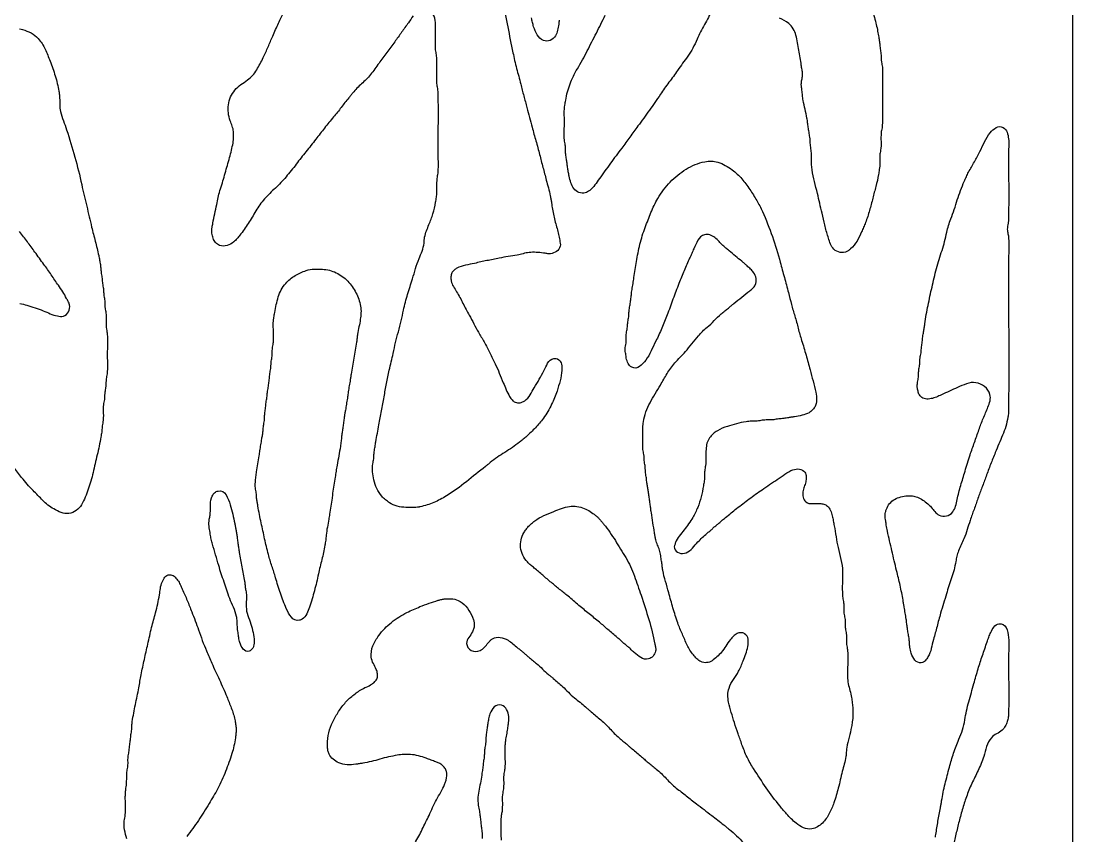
# Model space of a CAD drawing. Extents: x 0 to 950, y 0 to 950.
# Drawn here: x 541.5 to 950, y 260.9 to 577.4 of the extents above; entities that cross this region are included whole.
import ezdxf

# ---------------------------------------------------------------- set-up
doc = ezdxf.new("R2010")
doc.units = 0
doc.layers.add('OBRYS', color=7, linetype='CONTINUOUS')
doc.layers.add('VYREZY', color=1, linetype='CONTINUOUS')

msp = doc.modelspace()

# ---------------------------------------------------------------- linework, layer by layer
at = {"layer": 'OBRYS'}
msp.add_lwpolyline([(0, 0), (950, 0), (950, 950), (0, 950)], close=True, dxfattribs=at)
at = {"layer": 'VYREZY'}
for points in [[(728.5143, 585.1152, -0.00002351), (730.5011, 575.0995, 0.00151199), (732.5177, 565.0899, 0.01434092), (733.9549, 558.9662, -0.00322893), (735.5283, 552.8735, 0.00532312), (736.728, 548.3073, -0.00276855), (737.951, 543.7471, 0.00133656), (738.9594, 539.9437, -0.00119177), (739.9689, 536.1406, 0.00676253), (741.442, 530.8302, -0.00965935), (742.8841, 525.5118, 0.00380914), (744.1649, 520.5602, -0.00094214), (745.474, 515.6158, 0.00411028), (746.299, 512.5781, -0.01978336), (747.0278, 509.5183, -0.00322086), (747.2844, 508.168, -0.01250754), (747.4984, 506.8107, 0.02101149), (748.3796, 501.7792, 0.01638742), (749.6347, 496.8259, -0.01273832), (750.2308, 494.5434, -0.01849871), (750.6831, 492.2289, 0.0090284), (750.8871, 491.0686, -0.1114249), (750.8529, 489.9197, -0.17831215), (749.4557, 487.8978, -0.12871771), (747.0819, 487.0119, -0.07162831), (745.7098, 487.0694, 0.01120682), (744.341, 487.2937, 0.02303723), (741.5656, 487.5553, 0.03714373), (738.7836, 487.482, 0.04512409), (736.4732, 487.0358, -0.02835169), (734.1733, 486.5112, -0.00208084), (730.6841, 485.9358, 0.00950391), (727.2045, 485.3088, 0.00252816), (722.3956, 484.3223, 0.00366931), (717.5993, 483.2762, -0.01085981), (714.1044, 482.5665, 0.08110118), (710.786, 481.3909, 0.04319269), (709.6496, 480.6322, 0.1150148), (708.8236, 479.5826, 0.09823221), (708.4462, 478.0534, 0.0540487), (708.545, 476.4602, 0.10236939), (709.3993, 474.283, -0.00989688), (710.664, 472.2575, -0.02100998), (713.1237, 467.7157, 0.0184365), (715.5606, 463.1605, -0.0159497), (717.3574, 459.8415, 0.01607785), (719.155, 456.5229, -0.00194872), (720.2479, 454.6347, 0.00049687), (721.3353, 452.7434, -0.01788214), (723.5715, 448.5207, -0.00161018), (725.6428, 444.2114, -0.0148886), (727.2403, 440.5861, 0.00696369), (728.7806, 436.9346, -0.00961766), (729.9254, 434.1804, 0.042851), (731.2457, 431.5174, 0.03795681), (732.1665, 430.2326, 0.1218812), (733.4095, 429.3254, 0.14852601), (735.3019, 429.1488, 0.10284942), (737.0879, 429.9183, 0.10977516), (739.2011, 432.2311, -0.00508668), (740.8285, 434.997, 0.00457721), (742.7444, 438.2457, 0.01458931), (744.5337, 441.5642, 0.00250681), (746.0034, 444.5282, -0.23461829), (748.3541, 446.3323, -0.2205496), (750.2886, 445.8579, -0.15778679), (751.439, 444.1143, -0.08526178), (751.5577, 442.9317, 0.01084867), (751.4995, 441.7275, -0.06308933), (750.8734, 437.6577, -0.01123609), (749.6426, 433.6948, -0.01591398), (748.6778, 431.0954, -0.01859225), (747.5362, 428.5692, -0.01223329), (746.0525, 425.761, -0.03152336), (744.3319, 423.0976, -0.03092051), (741.2589, 419.4374, -0.01814655), (737.8378, 416.0916, -0.0184488), (736.4756, 414.9417, 0.00193224), (735.0752, 413.8366, -0.03185517), (729.3919, 409.8794, 0.03212445), (723.711, 405.9192, 0.00684726), (722.7914, 405.1653, -0.00761149), (721.8707, 404.4128, 0.00241819), (714.4422, 398.4696, -0.03087512), (706.7025, 392.9687, -0.03743804), (701.7836, 390.3996, -0.05206001), (696.4999, 388.751, 0.04052491), (696.3112, 388.6969, -0.04718344), (696.1219, 388.6453, -0.04646442), (693.5448, 388.4413, -0.00439027), (690.9493, 388.5001, -0.05383584), (687.6274, 388.9649, -0.08245255), (684.5766, 390.295, -0.02430096), (683.7735, 390.8734, -0.00446449), (683.0041, 391.4978, -0.01658838), (682.2708, 392.146, -0.02752642), (681.5982, 392.8555, -0.06300167), (679.6654, 395.8195, -0.05961378), (678.508, 399.1664, -0.03213026), (678.0363, 402.2963, -0.05418778), (678.1085, 405.4487, -0.0354775), (678.3054, 406.4098, 0.04376957), (678.4862, 407.3726, 0.02512186), (678.5526, 408.7598, -0.03635377), (678.65, 410.1432, -0.01864867), (678.8258, 411.1083, 0.02190122), (678.9954, 412.0743, 0.00449849), (679.1141, 413.051, -0.01648878), (679.2561, 414.024, -0.0071015), (679.8935, 417.3011, 0.0109556), (680.5055, 420.5825, -0.00969529), (681.0027, 423.286, 0.00980932), (681.4993, 425.9896, -0.00977564), (681.9957, 428.6932, 0.00956559), (682.4932, 431.3967, -0.0090412), (683.4473, 436.6119, -0.00094281), (684.5055, 441.8078, -0.01133988), (685.2523, 445.0632, 0.01020621), (686.0064, 448.3171, -0.01399047), (688.0228, 456.7272, 0.01333898), (690.0502, 465.1349, -0.02201287), (691.6329, 471.2323, -0.00140625), (693.5011, 477.2547, 0.00664632), (694.6882, 481.2281, -0.03164125), (696.0696, 485.1298, 0.0105804), (697.25, 488.0649, 0.06102357), (697.9945, 491.1163, 0.01627612), (698.0949, 492.2962, -0.03670892), (698.2431, 493.4684, -0.03994656), (698.9477, 495.9285, -0.01140409), (699.9035, 498.3104, 0.02670638), (701.463, 502.5691, 0.03353389), (702.4986, 506.9808, 0.00159803), (702.8132, 508.9259, 0.03106893), (702.9998, 510.8836, 0.01266427), (703.0224, 513.8704, -0.03990026), (703.207, 516.8431, -0.01313245), (703.3714, 517.8126, 0.03318577), (703.4967, 518.786, 0.02289198), (703.5599, 522.7831, -0.00748836), (703.5, 526.7841, -0.00262999), (703.5579, 537.7824, 0.00789232), (703.5, 548.7796, 0.00678152), (703.4588, 549.9684, 0.02255473), (703.3481, 551.1516, 0.02647976), (703.1614, 552.1157, -0.04264039), (703.0062, 553.0831, -0.02730669), (702.9409, 556.4797, 0.00900993), (703, 559.881, 0.00239841), (702.9881, 562.0699, 0.03247227), (702.824, 564.248, 0.02067213), (702.6468, 565.2142, -0.0386412), (702.5047, 566.184, -0.02536373), (702.4415, 569.7809, 0.00845433), (702.5, 573.382, 0.00725636), (702.4481, 576.8019, 0.13297814), (701.491, 579.962, 0.18661355)], [(867.6196, 593.9761, 0.00004027), (869.8808, 588.2677, -0.02180017)], [(693.7398, 579.3869, -0.01718698), (691.9342, 576.7201, 0.00433615), (689.2851, 573.0162, -0.00802908), (686.609, 569.3324, 0.00232202), (683.5371, 565.2036, 0.00433108), (680.5205, 561.0344, -0.00276031), (678.9028, 558.7839, -0.01296886), (677.2158, 556.586, -0.04268502), (673.7585, 552.9914, 0.04030562), (670.2828, 549.4119, 0.01102113), (669.5469, 548.4794, -0.01557964), (668.8028, 547.5539, 0.01728268), (665.8374, 543.8399, -0.01718848), (662.8727, 540.1252, 0.01146886), (659.3647, 535.8316, 0.00118674), (655.9657, 531.4495, -0.00657292), (652.1518, 526.6404, 0.01002281), (648.3717, 521.8057, -0.01111051), (646.4145, 519.3137, 0.00099939), (644.4068, 516.8612, -0.03827781), (640.2817, 512.5255, 0.0257555), (636.0426, 508.2875, 0.05378888), (632.6851, 503.6492, -0.01709431), (629.6606, 498.752, -0.00150066), (628.1165, 496.4481, -0.02120207), (626.4709, 494.2186, 0.00306715), (625.3652, 492.8291, -0.05990851), (624.1182, 491.5827, -0.08862131), (621.4866, 490.1834, -0.16800707), (618.6257, 490.2435, -0.13393995), (617.07, 491.3546, -0.08376903), (616.104, 493.0531, -0.02730132), (615.8176, 493.9941, -0.02408724), (615.6292, 494.9598, -0.05118396), (615.5798, 496.1295, -0.0181786), (615.693, 497.3001, -0.02498373), (615.8355, 498.0714, 0.01746839), (615.9897, 498.841, -0.01562781), (616.7091, 502.5014, 0.00719963), (617.4904, 506.1506, -0.00382211), (618.0485, 508.8457, -0.02332596), (618.7512, 511.5038, 0.00722892), (620.5576, 517.5433, 0.0002193), (622.2741, 523.6096, 0.00632472), (623.0401, 526.4588, 0.01194113), (623.7015, 529.3335, 0.03634739), (624.035, 531.8929, 0.03672985), (623.9924, 534.4736, 0.07019545), (623.5015, 536.5694, -0.00562073), (622.7377, 538.6046, -0.05811811), (622.0107, 541.6864, -0.06006354), (622.0247, 544.8514, -0.07810116), (622.8972, 547.8824, -0.05779069), (624.5593, 550.5834, -0.0838257), (626.8789, 552.6864, 0.01841933), (629.487, 554.4939, 0.09893771), (633.0171, 558.433, 0.01838854), (635.5857, 563.172, 0.01912896), (637.4513, 567.3309, -0.01193475), (639.2576, 571.518, 0.00713016), (640.3823, 574.0576, -0.01411077), (641.5419, 576.5805, 0.01548359), (643.5222, 580.92, -0.03097705)], [(809.8057, 581.6166, -0.02455803), (806.8611, 575.9782, 0.03294907), (804.0142, 570.2968, -0.02112615), (802.406, 566.8887, -0.03730258), (800.4154, 563.6972, 0.0004543), (798.4283, 560.9798, 0.00775983), (796.4865, 558.2304, -0.01404549), (793.115, 553.5821, 0.01694142), (789.7711, 548.9151, -0.00703105), (785.5103, 542.7124, -0.00635975), (781.0847, 536.6258, 0.00432061), (777.9238, 532.3155, -0.00494063), (774.7575, 528.0092, 0.00284584), (770.3935, 522.1256, 0.0042996), (766.114, 516.1804, -0.00060303), (764.382, 513.7362, -0.07613816), (762.3213, 511.6098, -0.02194788), (761.5092, 511.048, -0.0736512), (760.6141, 510.6543, -0.16200862), (758.1315, 510.7884, -0.14062943), (756.1335, 512.3219, -0.09018188), (755.0088, 514.6099, -0.01212672), (754.3609, 517.1181, -0.01559906), (754.0146, 518.8506, -0.00117263), (753.7264, 520.5946, -0.01651645), (753.5247, 522.1568, 0.01357835), (753.3322, 523.7205, 0.01843547), (753.15, 524.6857, -0.03747652), (753.005, 525.6551, -0.02074974), (752.9477, 527.4426, 0.037319), (752.8314, 529.2239, 0.02241425), (752.6511, 530.1894, -0.03990796), (752.505, 531.1586, -0.02585794), (752.4396, 534.7559, 0.00838191), (752.5, 538.3577, 0.00524304), (752.4665, 541.5511, -0.04238712), (752.6693, 544.7269, -0.01077264), (752.8353, 545.694, 0.00611971), (753.0103, 546.6597, -0.0488992), (754.7145, 552.9441, -0.04332359), (757.5445, 558.8158, 0.00641142), (759.5282, 562.2573, 0.01164706), (761.386, 565.7675, -0.00353655), (764.9093, 572.694, 0.01064363), (768.333, 579.6684, 0.01034831)], [(871.8823, 582.4929, -0.01290988), (873.4795, 576.5896, -0.00948033), (874.0355, 574.0968, -0.00992153), (874.4944, 571.5844, -0.00149992), (874.7726, 569.836, -0.01322602), (874.9991, 568.0807, -0.00067147), (875.0981, 567.1001, 0.01155393), (875.2183, 566.1223, 0.0078492), (875.3761, 565.1512, -0.02668293), (875.4972, 564.1761, -0.01768853), (875.5455, 562.7862, 0.03460433), (875.6406, 561.4012, 0.0289322), (875.8315, 560.4377, -0.0442221), (875.9925, 559.4709, -0.02816265), (876.0576, 556.2732, 0.00899016), (876, 553.0707, 0.00247587), (876.0367, 545.6691, -0.00742991), (876, 538.2682, -0.00529067), (875.9638, 537.0781, -0.02409004), (875.8579, 535.8935, -0.02881979), (875.6676, 534.9298, 0.04411346), (875.5072, 533.963, 0.03138636), (875.4616, 530.5749, -0.04760063), (875.3066, 527.1987, -0.01643268), (875.1366, 526.2304, 0.03555677), (875.0039, 525.2581, 0.02523354), (874.9646, 522.4696, -0.04692561), (874.8051, 519.6941, -0.00417994), (874.6491, 518.7242, -0.00015853), (874.4846, 517.7558, -0.02415215), (873.4698, 513.1494, 0.00423642), (872.271, 508.5818, -0.00591081), (871.0027, 503.8142, -0.02305273), (869.462, 499.1326, -0.01513318), (868.701, 497.3036, 0.00614144), (867.9069, 495.488, -0.02960361), (866.1364, 491.907, -0.0880399), (863.6162, 488.8781, -0.02414331), (862.6735, 488.1572, -0.08088396), (861.614, 487.6543, -0.14818517), (858.9011, 487.688, -0.15344249), (856.6861, 489.24, -0.08736839), (855.5944, 491.333, -0.00203513), (854.8804, 493.6211, -0.0158185), (853.6365, 498.1734, -0.00106763), (852.5464, 502.7675, -0.00323107), (851.6716, 506.6006, 0.00690775), (850.7688, 510.427, -0.0014836), (849.6352, 515.0081, -0.02159672), (848.715, 519.6324, -0.04832486), (848.4793, 523.7883, 0.04594909), (848.2632, 527.9471, 0.00262107), (848.1171, 528.9203, -0.01844083), (848.0019, 529.897, -0.00975804), (847.9296, 531.0826, 0.02601119), (847.8188, 532.2639, 0.01054553), (847.6561, 533.2322, -0.01465664), (847.5013, 534.2015, 0.00649591), (847.3622, 535.1744, -0.00015605), (847.2107, 536.1455, -0.0094328), (846.9716, 537.8995, 0.01607376), (846.7092, 539.6495, 0.01586193), (845.9627, 543.1067, -0.01833847), (845.2334, 546.5669, -0.02132791), (844.9814, 548.5192, 0.0144614), (844.756, 550.4757, -0.00176681), (844.5627, 551.8474, -0.0522522), (844.5184, 553.2244, -0.04356749), (844.8001, 554.9766, 0.06774321), (844.9959, 556.7309, 0.04494251), (844.795, 558.4869, -0.0184219), (844.5004, 560.2356, 0.01670327), (844.0208, 563.1429, -0.00909247), (843.4969, 566.0437, -0.00375316), (843.0471, 568.9607, 0.0326633), (842.4308, 571.8408, 0.06105748), (841.3672, 574.3701, 0.09494679), (839.5988, 576.4302, 0.0709319), (836.0112, 578.5345, -0.04564049)], [(750.4338, 577.7352, -0.03833797), (750.2938, 576.1593, -0.00589058), (749.8741, 573.8139, -0.0881448), (749.0373, 571.6221, -0.1596018), (747.0014, 569.8589, -0.19749095), (744.3802, 569.8399, -0.17227463), (741.9362, 572.0004, -0.04921811), (740.5715, 575.1635, -0.01910957), (740.098, 576.8695, -0.01034749), (739.7255, 578.6013, -0.03697493)], [(540.9154, 574.32, -0.02946988), (542.0639, 574.0591, -0.04885986), (545.3798, 572.735, -0.09179445), (548.1653, 570.5704, -0.07476196), (550.8591, 566.4394, -0.01593184), (552.7852, 561.8418, -0.01633039), (554.7809, 556.0572, -0.03097105), (556.2194, 550.1182, -0.01805865), (556.4117, 548.7501, -0.01978549), (556.4999, 547.3716, -0.00711122), (556.5261, 544.7844, 0.06475583), (556.8467, 542.2385, 0.02476481), (557.9712, 538.6551, -0.00795982), (559.2169, 535.1076, -0.01302338), (562.4319, 524.5551, -0.01486494), (565.0533, 513.8408, 0.01115147), (566.0501, 509.6319, -0.01166944), (567.0424, 505.4221, 0.00622923), (567.9455, 501.3951, 0.00256051), (568.9193, 497.3844, 0.00262246), (570.3231, 491.8536, -0.00888274), (571.6573, 486.3064, -0.01025746), (572.0045, 484.5738, -0.00549529), (572.297, 482.8309, -0.02462723), (572.4849, 481.065, 0.02199885), (572.6636, 479.2978, 0.01737771), (572.8389, 478.3318, -0.02727146), (572.9949, 477.3634, -0.01988476), (573.0597, 476.3752, 0.02931608), (573.1429, 475.3893, 0.02461654), (573.3305, 474.4253, -0.03745048), (573.493, 473.4584, -0.01572858), (573.5763, 472.0745, 0.02842937), (573.6946, 470.6948, 0.01437878), (573.8621, 469.7261, -0.03145716), (573.9961, 468.7537, -0.02140281), (574.0397, 467.3626, 0.03675843), (574.1258, 465.976, 0.03237616), (574.3212, 465.0134, -0.04605999), (574.4898, 464.048, -0.03161403), (574.546, 460.8609, 0.04673231), (574.698, 457.6845, 0.01531073), (574.8661, 456.7156, -0.03475261), (574.9963, 455.7427, -0.02356984), (575.0585, 451.9438, 0.00768992), (575, 448.1411, 0.00706969), (575.0481, 444.7388, -0.02160582), (574.9974, 441.3395, -0.03346686), (574.7519, 439.3868, 0.03206619), (574.501, 437.4344, 0.00499169), (574.4265, 436.0503, -0.02464666), (574.2979, 434.6718, -0.01133706), (574.1364, 433.7021, 0.02597477), (574.0035, 432.7291, 0.01659096), (573.9433, 431.5406, -0.03065307), (573.8498, 430.3559, -0.02619013), (573.662, 429.3916, 0.04266657), (573.5063, 428.4238, 0.03006943), (573.4587, 425.0363, -0.04736165), (573.2945, 421.6616, -0.00799777), (573.1386, 420.6911, 0.01827776), (573.0028, 419.7181, 0.0119777), (572.9256, 418.7325, -0.0247267), (572.8234, 417.7501, -0.00801032), (572.6581, 416.7823, 0.0055755), (572.4881, 415.8152, -0.01893942), (571.078, 408.8846, 0.00456391), (569.4681, 401.9927, -0.01832085), (568.6167, 398.7532, -0.00689412), (567.6026, 395.5589, -0.04655975), (564.9655, 389.5615, -0.22863136), (560.1215, 386.1473, -0.14150878), (557.0588, 386.5064, -0.0297203), (554.184, 387.9211, -0.07226914), (549.9614, 391.2051, 0.00449721), (546.1813, 395.0687, -0.01850933), (543.8882, 397.5477, -0.00951948), (541.7364, 400.1527, -0.01082605), (538.6222, 404.2515, 0.00329774)], [(541.0689, 467.6848, -0.01735065), (543.7349, 467.0042, -0.00714596), (546.94, 466.0165, -0.01637382), (550.0937, 464.8797, -0.00871946), (552.8335, 463.7337, 0.05541804), (555.6512, 462.8532, 0.01285452), (556.7993, 462.6604, 0.11682553), (557.9278, 462.7643, 0.1922893), (559.9584, 464.49, 0.17539394), (560.3328, 467.1622, 0.08097265), (559.8332, 468.4517, -0.01478628), (559.1596, 469.6797, 0.0213808), (557.6963, 472.2662, 0.01490717), (556.0485, 474.7409, -0.00678598), (553.237, 478.8185, 0.01356097), (550.3712, 482.8564, -0.00600187), (548.6155, 485.2526, 0.00036119), (546.8869, 487.6686, 0.00664762), (543.9497, 491.6544, 0.00236451), (540.941, 495.5869, 0.00548761)], [(582.5431, 259.7887, -0.0149423), (581.7197, 263.2577, -0.08094043), (581.5731, 266.7751, -0.03575879), (581.7972, 267.9317, 0.04739884), (581.9939, 269.0909, 0.02839076), (582.0538, 272.6874, -0.01260435), (582, 276.2887, -0.01556318), (582.0655, 277.8697, -0.01763458), (582.2357, 279.4427, 0.00230498), (582.399, 280.6142, 0.02427237), (582.4996, 281.7913, 0.01339734), (582.5215, 283.9818, -0.03886802), (582.6544, 286.1625, -0.02574178), (582.8399, 287.1268, 0.04183178), (582.994, 288.0944, 0.02731173), (583.0332, 290.0848, -0.04303351), (583.1346, 292.0687, -0.0266352), (583.3202, 293.032, 0.03401066), (583.4915, 293.9972, 0.01229163), (583.5898, 295.1779, -0.02207992), (583.7111, 296.3556, -0.00538129), (583.8652, 297.3261, 0.01663131), (583.9974, 298.2994, 0.00950178), (584.0791, 299.2836, -0.02013678), (584.1816, 300.2653, -0.01667996), (584.3552, 301.2321, 0.03368661), (584.4956, 302.2025, 0.01344593), (584.5739, 303.7851, -0.03270043), (584.7128, 305.3608, -0.01466352), (585.925, 311.9247, 0.00665697), (587.2426, 318.4706, 0.007904), (587.6734, 320.9879, -0.01102067), (588.1199, 323.5022, -0.00577964), (589.3851, 329.4571, -0.0003063), (590.7227, 335.3965, 0.00047236), (591.4555, 338.6554, -0.00622835), (592.2257, 341.9055, -0.0063499), (592.9784, 344.7597, -0.00082123), (593.7721, 347.6031, 0.01921587), (594.5966, 351.0404, 0.0050321), (595.2539, 354.5161, 0.0158007), (595.6254, 357.0559, -0.07397155), (596.2817, 359.5099, -0.05873197), (597.3917, 361.4204, -0.22517382), (599.1708, 362.356, -0.18967241), (600.9525, 361.7384, -0.05872678), (602.3169, 360.2589, -0.05332473), (603.3053, 358.5367, 0.00767963), (604.1374, 356.7216, -0.01691701), (606.037, 352.3676, 0.00078206), (607.7961, 347.952, -0.00321315), (609.1695, 344.4553, -0.01064541), (610.4452, 340.9225, 0.00855542), (611.9053, 336.8255, 0.00699873), (613.4922, 332.7757, 0.01173489), (614.5215, 330.4136, -0.00854792), (615.5659, 328.0578, 0.0161762), (617.0638, 324.8135, -0.01622087), (618.5615, 321.5691, 0.00731293), (619.9986, 318.3043, -0.01240996), (621.402, 315.0257, -0.00006533), (623.1598, 310.6186, -0.04403051), (624.5175, 306.0915, -0.01126204), (624.8364, 304.3476, -0.03292012), (624.9998, 302.5858, -0.0244386), (624.9603, 300.8042, -0.0212849), (624.7582, 299.0331, -0.01288336), (624.1891, 295.9393, -0.02542744), (623.3855, 292.9009, -0.01438342), (620.9529, 285.9833, -0.03076375), (617.911, 279.3229, -0.01230116), (616.2521, 276.3885, -0.00018674), (614.5199, 273.4956, -0.01293673), (610.378, 266.9729, -0.01956936), (605.8231, 260.7357, -0.01574201)], [(694.4971, 258.2457, 0.0205315), (697.3256, 263.5026, 0.00014199), (699.9366, 268.8764, 0.01471718), (701.32, 271.9531, -0.03301783), (702.8124, 274.9718, 0.0034813), (704.4883, 277.9113, 0.02901614), (705.9674, 280.9483, 0.02099666), (706.4441, 282.2412, 0.03659795), (706.7685, 283.5779, 0.02993207), (706.8908, 284.738, 0.08167318), (706.7553, 285.8831, 0.07761841), (706.0957, 287.2999, 0.07922145), (705.0325, 288.4442, 0.06450487), (703.8391, 289.1516, 0.00127665), (702.5527, 289.7012, 0.0189955), (700.7053, 290.4033, -0.00975795), (698.8443, 291.0715, 0.02668666), (695.8401, 292.0368, 0.05487193), (692.7335, 292.4996, 0.01569104), (690.1475, 292.5173, 0.03584416), (687.5787, 292.2695, 0.02879583), (680.8773, 290.7329, -0.02603868), (674.1824, 289.159, -0.01020966), (672.8233, 288.9418, 0.00441126), (671.4615, 288.7404, -0.05194364), (668.1093, 288.5664, -0.09020031), (664.8777, 289.3294, -0.07418521), (662.7068, 290.6901, -0.10248462), (661.1544, 292.6962, -0.05922102), (660.7031, 293.9883, -0.03567052), (660.5025, 295.3484, -0.064824), (660.7492, 299.8798, -0.06004035), (662.1083, 304.2152, -0.02891802), (664.2221, 308.2604, -0.03637348), (666.842, 311.9924, -0.0485992), (669.9168, 315.0887, -0.03356133), (673.465, 317.6469, -0.03991695), (675.585, 318.7446, 0.04366727), (677.6953, 319.8574, 0.04959944), (678.9266, 320.8363, 0.11497482), (679.7587, 322.1314, 0.12478103), (679.9205, 323.8508, 0.05362473), (679.4624, 325.5619, 0.0412703), (678.334, 327.8907, -0.10369334), (677.5175, 330.2973, -0.13230028), (678.1524, 334.7177, -0.05606316), (680.427, 338.7112, -0.06715879), (685.3462, 343.847, -0.05271192), (691.3638, 347.6828, -0.01273384), (693.8801, 348.8573, -0.0016706), (696.43, 349.9592, -0.02120928), (699.9416, 351.2895, -0.00637135), (703.524, 352.4252, -0.01508937), (704.8538, 352.7847, -0.0398814), (706.2114, 352.9957, -0.04643144), (709.1983, 352.9409, -0.10969474), (711.9696, 351.9927, -0.09925521), (714.861, 349.3204, -0.05622134), (716.8248, 345.847, -0.03029593), (717.2858, 344.5506, -0.06336958), (717.4962, 343.1995, -0.06683453), (717.3317, 341.6455, -0.05946596), (716.7834, 340.179, -0.05395661), (715.3368, 337.992, 0.18348255), (714.5396, 335.6588, 0.28060862), (716.3202, 332.9458, 0.22014488), (719.7687, 332.9132, 0.11246061), (721.4835, 334.2112, -0.00560276), (722.9215, 335.8837, 0.0077386), (723.6889, 336.7841, -0.0983589), (724.5882, 337.5178, -0.16487578), (727.6209, 338.0117, -0.09443335), (730.6106, 336.9078, -0.04554339), (732.5238, 335.5041, 0.01194457), (734.3454, 333.9693, 0.00765915), (735.4398, 333.1183, -0.02124229), (736.5099, 332.2385, 0.0031801), (737.5504, 331.3181, 0.0089613), (738.6128, 330.4234, -0.00513352), (740.1382, 329.1585, 0.00454128), (741.6622, 327.8918, -0.02836204), (744.0103, 325.7431, 0.02844862), (746.3587, 323.5948, -0.0030618), (747.2758, 322.8376, -0.00285116), (748.1839, 322.0697, 0.00658668), (750.0145, 320.5449, -0.02369864), (751.79, 318.96, -0.00456501), (754.048, 316.7027, 0.02893109), (756.4093, 314.5615, 0.00316144), (758.5802, 312.8333, -0.01675009), (760.7022, 311.0476, 0.00522753), (761.5951, 310.2603, 0.00702465), (762.5071, 309.4952, -0.01032957), (764.3201, 307.9536, 0.01006528), (766.1322, 306.411, -0.03780358), (770.0335, 302.6981, 0.02732525), (773.8614, 298.8993, 0.01995927), (775.24, 297.7683, -0.02125611), (776.6155, 296.6338, 0.00012983), (777.5019, 295.8376, 0.01190003), (778.4069, 295.0632, -0.01074509), (780.2187, 293.52, 0.01119227), (782.0318, 291.9784, -0.00571859), (783.5558, 290.7112, 0.00611884), (785.0807, 289.4452, -0.00586152), (786.6062, 288.1802, 0.00506161), (788.1297, 286.9126, -0.03695161), (792.0376, 283.2154, 0.03840032), (795.9552, 279.5304, 0.00445079), (799.8372, 276.4602, 0.00289311), (803.764, 273.4474, -0.00470422), (806.7397, 271.1471, 0.00599013), (809.7212, 268.8545, -0.0044732), (812.0809, 267.0514, -0.0025967), (814.4149, 265.2151, -0.00620811), (815.49, 264.3382, 0.00457649), (816.5622, 263.4578, -0.02295522), (819.4014, 260.9463, -0.01747072), (822.0296, 258.2125, -0.02467929)], [(896.6043, 260.453, -0.01563563), (896.7323, 261.429, 0.00013001), (897.5848, 266.6646, -0.00753381), (898.5146, 271.8864, 0.00219414), (898.77, 273.2373, 0.004957), (899.0061, 274.5916, -0.02030951), (900.3549, 281.135, -0.00426211), (902.0248, 287.6093, -0.01528849), (903.67, 293.092, -0.02208719), (905.7189, 298.4338, 0.02768697), (907.0891, 302.1289, 0.03351863), (907.9972, 305.9609, -0.02594255), (909.5668, 313.0611, -0.00090645), (911.5177, 320.0763, -0.00471585), (912.3418, 322.9154, 0.00280625), (913.1767, 325.7515, -0.01352531), (914.8531, 331.0256, 0.00081281), (916.6636, 336.2573, -0.0038775), (917.3222, 338.1232, -0.02056601), (918.0705, 339.9532, -0.05017169), (919.2961, 342.047, -0.18759446), (921.2092, 343.2735, -0.34656611), (924.0341, 341.8456, -0.09495165), (924.9987, 338.0075, -0.02125868), (925.0591, 333.8094, 0.00703346), (925, 329.6078, 0.00250385), (925.0521, 319.2074, -0.00751299), (925, 308.8081, -0.02114864), (924.8892, 307.0331, -0.05480369), (924.5132, 305.3041, -0.04633628), (923.7202, 303.51, -0.08814836), (922.4935, 302.0075, -0.06379881), (920.3374, 300.5861, 0.09799412), (918.3053, 299.0387, 0.11843007), (916.4824, 295.6118, -0.0171331), (915.3517, 291.7858, -0.01300855), (914.3396, 288.993, -0.02159347), (913.1377, 286.2784, 0.00445323), (910.7136, 281.2745, 0.02815487), (908.6239, 276.1313, 0.00965216), (906.9984, 271.0622, 0.01192051), (905.5931, 265.9282, 0.00485162), (904.41, 260.9567, 0.0095609), (903.3708, 255.9538, 0.00088423)], [(728.0587, 259.2479, -0.00978178), (728, 262.2492, 0.01018696), (727.9388, 265.2507, -0.03382084), (728.0193, 268.2456, -0.03376445), (728.2729, 269.7975, 0.04302568), (728.4975, 271.3516, 0.02564192), (728.5174, 274.5423, -0.0461946), (728.6677, 277.7201, -0.0226794), (728.8483, 278.6855, 0.04006645), (728.9949, 279.6544, 0.02818832), (729.0333, 282.4436, -0.04559228), (729.1683, 285.2225, -0.02254703), (729.3486, 286.1879, 0.03998311), (729.495, 287.1569, 0.02650513), (729.556, 290.7538, -0.01024037), (729.5, 294.3552, -0.01084285), (729.5475, 296.1383, -0.02653958), (729.7277, 297.9107, -0.00762522), (730.1258, 300.2343, 0.01381856), (730.495, 302.5619, 0.00076942), (730.6207, 303.5376, -0.00417107), (730.753, 304.5123, 0.00307776), (730.9421, 305.8829, 0.06997794), (730.9301, 307.253, 0.07949759), (730.0724, 309.957, 0.20083368), (728.0602, 311.6817, 0.27795079), (725.2945, 311.034, 0.11705737), (723.5657, 308.3099, 0.04113784), (723.0797, 306.4084, -0.00213152), (722.7422, 304.4683, 0.01381921), (722.4798, 302.7187, -0.00695788), (722.2414, 300.9653, 0.01199461), (722.0938, 299.7915, 0.01092793), (722.0001, 298.6121, 0.00151017), (721.9356, 297.4262, -0.02236086), (721.8218, 296.2451, -0.01878411), (721.6476, 295.2785, 0.03477651), (721.5046, 294.3086, 0.01298554), (721.424, 292.7261, -0.02976389), (721.2906, 291.1494, -0.00683366), (721.1363, 290.1789, 0.01735519), (721.0026, 289.2059, 0.0103629), (720.9226, 288.2213, -0.02187523), (720.82, 287.2395, -0.00981022), (720.6563, 286.2718, 0.01427852), (720.5014, 285.3029, -0.0234972), (719.3838, 279.0552, 0.08652436), (719.0624, 272.804, 0.03034387), (719.2753, 271.6465, -0.02826607), (719.4931, 270.4897, -0.00446842), (719.6115, 269.5127, 0.0100064), (719.7407, 268.5372, -0.00374055), (719.8821, 267.5638, -0.00877315), (719.9991, 266.5873, -0.00108965), (720.0969, 265.6069, 0.01198497), (720.2161, 264.6291, 0.00981019), (720.3775, 263.6587, -0.03121132), (720.4971, 262.684, -0.01644652), (720.572, 259.8852, -0.00996258)]]:
    msp.add_lwpolyline(points, format="xyb", dxfattribs=at)
for points in [[(891.1166, 328.1798, -0.265748), (888.6001, 329.1737, -0.09234563), (887.1553, 331.8759, -0.0383784), (886.8869, 333.0217, 0.00395607), (886.6973, 334.1866, -0.03041516), (886.5053, 335.9512, 0.02490123), (886.3326, 337.7188, 0.01320715), (886.1631, 338.6852, -0.01775578), (886.0025, 339.6528, 0.00303154), (885.8702, 340.6269, 0.00342275), (885.7253, 341.5993, -0.00754386), (885.4788, 343.3514, 0.00982003), (885.2245, 345.1023, -0.00275998), (884.8526, 347.4307, 0.00212298), (884.4836, 349.7596, 0.00742037), (884.2428, 351.1126, -0.00762752), (884.0025, 352.4656, 0.01617528), (882.873, 358.2485, 0.00454014), (881.5044, 363.9825, -0.00523257), (879.6901, 371.6305, 0.00095964), (877.9411, 379.2942, -0.0081196), (877.6955, 380.4462, -0.01512113), (877.5037, 381.608, -0.01640741), (877.4245, 382.3936, 0.018585), (877.3419, 383.1787, 0.02017849), (877.1277, 384.3397, -0.07431896), (877.0409, 385.505, -0.04333595), (877.2294, 386.6686, -0.01988858), (877.564, 387.8024, -0.18529159), (880.726, 391.6088, -0.1194762), (885.6858, 392.9994, -0.03485395), (887.6609, 392.9319, -0.06946768), (889.5655, 392.4607, -0.04972006), (891.6722, 391.3623, -0.02945611), (893.5855, 389.941, -0.02636972), (894.3001, 389.2747, -0.01201338), (894.9622, 388.5547, -0.01172608), (896.3757, 386.8631, 0.10818387), (898.047, 385.5043, 0.17632498), (900.8847, 385.1678, 0.17146764), (903.2977, 386.7166, 0.10076389), (904.4243, 388.9923, 0.01094873), (905.0324, 391.5106, -0.01778085), (906.4476, 397.0396, -0.00247233), (908.0866, 402.5102, 0.00235575), (909.0497, 405.7223, -0.00884673), (910.0543, 408.9211, -0.00749799), (911.7534, 413.7708, 0.00671208), (913.4602, 418.6179, -0.02078841), (915.1619, 423.0486, 0.00879111), (916.9708, 427.4403, 0.02629482), (917.7839, 429.8896, 0.13994917), (917.7587, 432.3745, 0.15448815), (915.6951, 435.4249, 0.12864327), (912.2731, 436.9268, 0.13595016), (908.623, 436.5143, 0.00627357), (905.1057, 435.0465, 0.00764416), (902.0293, 433.661, -0.00137578), (898.9702, 432.2369, -0.01117712), (896.9705, 431.3663, -0.0451928), (894.8935, 430.7286, -0.08062557), (892.7288, 430.6274, -0.17356174), (890.8747, 431.5412, -0.10954342), (890.0584, 432.8697, -0.03375988), (889.6407, 434.4073, -0.06029756), (889.5346, 435.7767, -0.02110022), (889.6524, 437.1539, -0.02953228), (889.8345, 438.1186, 0.04119154), (889.9938, 439.0856, 0.01904795), (890.0618, 440.6714, -0.03407811), (890.1773, 442.252, -0.01764141), (890.3495, 443.2186, 0.03110885), (890.4954, 444.1883, 0.02102327), (890.5491, 445.3776, -0.03399778), (890.6336, 446.5634, -0.02611176), (890.8201, 447.5266, 0.03394978), (890.9913, 448.4918, 0.01262359), (891.0889, 449.6727, -0.02236839), (891.2094, 450.8506, -0.00578277), (891.3643, 451.821, 0.016965), (891.4974, 452.7941, 0.01109128), (891.5761, 453.7789, -0.02395255), (891.68, 454.7605, -0.007534), (891.8446, 455.7281, 0.00582521), (892.0125, 456.6952, -0.00178479), (892.2688, 458.2459, 0.00942141), (892.5013, 459.8, -0.01946211), (893.7203, 466.9615, -0.00333141), (895.2655, 474.0652, -0.00028721), (896.0859, 477.7096, -0.01555292), (897.0209, 481.3245, -0.00611651), (899.1508, 488.2977, 0.02536079), (901.0086, 495.3392, -0.01916741), (901.6781, 498.0107, -0.02045287), (902.557, 500.6206, 0.01528196), (905.094, 507.9049, -0.02757194), (907.8063, 515.1171, 0.0024242), (908.5938, 516.9288, -0.0262603), (909.4654, 518.6986, -0.00133865), (911.7069, 522.6793, 0.01281441), (913.8558, 526.709, 0.0085109), (915.6684, 530.4881, -0.06290699), (917.863, 534.0208, -0.08994599), (920.1575, 535.9925, -0.260411), (922.841, 536.0487, -0.19101246), (924.4253, 534.1859, -0.05563012), (924.9859, 531.6324, -0.03802248), (925.0612, 529.0373, 0.01175595), (925, 526.435, 0.00141493), (925.0351, 514.0368, -0.00424713), (925, 501.6391, -0.00546631), (924.9691, 500.2495, -0.02554451), (924.8522, 498.8662, -0.02544219), (924.6333, 497.7042, 0.06543488), (924.5086, 496.5368, 0.05394185), (924.7414, 494.7844, -0.0470289), (924.9986, 493.0329, -0.01937118), (925.0589, 488.4352, 0.00640531), (925, 483.8345, 0.00071714), (925.0407, 455.439, -0.00215145), (925, 427.0438, -0.01158432), (924.9485, 425.2617, -0.03036077), (924.7481, 423.4929, -0.05928465), (922.654, 416.5239, 0.00740326), (919.8308, 409.7622, 0.00006461), (917.994, 405.1715, 0.011313), (916.2626, 400.5414, -0.01183911), (914.6655, 396.284, 0.01443838), (913.0907, 392.019, -0.00784702), (911.5725, 387.7341, 0.00892781), (910.0636, 383.446, 0.00714871), (908.9334, 379.8711, -0.02789717), (907.6578, 376.3513, -0.00883133), (906.604, 373.9988, 0.01362965), (905.5731, 371.6368, 0.03915731), (904.9237, 369.581, 0.0145907), (904.4973, 367.4619, -0.04262981), (902.8624, 361.1793, 0.01524801), (900.8802, 354.976, -0.00845607), (899.7313, 351.2046, 0.0100181), (898.5942, 347.4298, 0.00452824), (897.2101, 342.2991, -0.00587352), (895.8123, 337.1724, 0.01940764), (894.9666, 333.7032, -0.08347311), (893.7026, 330.4137, -0.05374588), (892.6272, 328.9719, -0.17146229)], [(848.6217, 263.6473, -0.1503524), (845.388, 264.0833, -0.05812965), (842.4947, 265.8516, -0.03418077), (840.5667, 267.5877, -0.00518599), (838.7771, 269.4744, -0.0211162), (837.4909, 270.9817, 0.0110044), (836.2345, 272.5158, -0.03016602), (830.8597, 279.6171, -0.00271607), (825.9542, 287.0695, -0.03253809), (823.4302, 291.5644, -0.02892775), (821.4753, 296.3368, 0.00749695), (819.9348, 300.6113, -0.02172325), (818.5176, 304.9242, 0.009168), (817.3249, 308.8866, -0.02767589), (816.2811, 312.8849, -0.04513879), (815.9774, 315.6397, -0.09321641), (816.4301, 318.3368, -0.06787127), (818.1905, 321.6553, 0.0346584), (820.1802, 324.8719, 0.02606161), (821.0935, 326.8498, -0.00610048), (821.9282, 328.8652, 0.01962847), (822.9872, 331.6314, 0.03338168), (823.7464, 334.4899, 0.07531715), (823.8658, 337.2952, 0.23100346), (822.5061, 339.455, 0.14468804), (821.0523, 339.8535, 0.10614204), (819.5563, 339.501, 0.09262376), (818.1176, 338.4573, 0.01890541), (816.9252, 337.0997, 0.0328599), (815.2068, 334.6783, -0.03672822), (813.4706, 332.2716, -0.06792785), (809.8306, 328.9692, -0.26372443), (805.5311, 328.6009, -0.0908866), (803.921, 329.7299, -0.02134742), (802.581, 331.2113, -0.06628289), (800.1677, 335.0586, -0.00686111), (798.3241, 339.2525, 0.00273854), (797.386, 341.4354, -0.02093553), (796.5287, 343.649, -0.00995126), (794.6776, 349.4728, -0.00755304), (793.0314, 355.3582, 0.01049558), (791.786, 359.7119, -0.03121516), (790.7237, 364.1057, -0.01390335), (790.4646, 365.8557, 0.00895992), (790.2228, 367.6085, -0.01000999), (789.9311, 369.7555, 0.05160828), (789.4647, 371.8601, 0.01851012), (788.7032, 373.8939, -0.0354973), (788.0125, 375.9486, -0.01998214), (787.7214, 377.2919, -0.00233136), (787.4904, 378.648, -0.0041785), (786.8809, 382.5295, 0.00409212), (786.2722, 386.4112, -0.00977224), (786.0179, 388.162, 0.00755095), (785.7714, 389.914, -0.00422531), (785.628, 390.8866, -0.00220962), (785.4971, 391.861, 0.00633656), (785.2471, 393.6125, -0.00633448), (784.997, 395.364, 0.01333513), (784.7532, 396.9162, -0.01307241), (784.5086, 398.4684, -0.00669896), (784.3938, 399.4462, 0.01173921), (784.2693, 400.4226, 0.00165058), (784.1188, 401.3946, -0.01904438), (784.0022, 402.3705, -0.01111313), (783.9327, 403.5565, 0.02636707), (783.8272, 404.7384, 0.01839215), (783.6528, 405.7045, -0.0318892), (783.5048, 406.6736, -0.02165832), (783.4518, 407.863, 0.03415678), (783.3693, 409.0491, 0.03068712), (783.1751, 410.0115, -0.04527703), (783.0093, 410.9769, -0.02900234), (782.9406, 414.1732, 0.00895978), (783, 417.3745, 0.00032998), (783, 419.5653, -0.04025619), (783.174, 421.742, -0.08862317), (785.7668, 429.1412, -0.00600857), (789.7642, 436.0291, 0.00250233), (792.3859, 440.4744, -0.04926667), (795.3963, 444.6354, -0.02035995), (797.4678, 446.7912, 0.03083944), (799.4915, 448.9875, -0.0051265), (802.0241, 452.0366, 0.00497424), (804.5576, 455.085, -0.02581473), (806.1536, 456.8502, -0.02471906), (807.9197, 458.4456, 0.03181969), (810.6917, 461.0219, -0.02229105), (813.4169, 463.6533, -0.01839638), (814.7962, 464.7836, 0.02074882), (816.1698, 465.9202, -0.010738), (817.2206, 466.8256, -0.00371556), (818.2973, 467.7005, 0.00014256), (821.3897, 470.1767, -0.0013181), (824.488, 472.6457, 0.00410764), (825.7201, 473.6388, 0.11747044), (826.6521, 474.8641, 0.14647553), (826.9658, 477.3496, 0.11439939), (825.9898, 479.7029, 0.05393297), (824.7952, 481.0412, -0.00859121), (823.4769, 482.273, 0.01798132), (822.4447, 483.2018, 0.00357584), (821.3728, 484.0858, -0.00737696), (818.9409, 486.1226, 0.00909776), (816.5022, 488.1509, 0.00142162), (815.2615, 489.1394, -0.0240952), (814.0682, 490.1819, -0.02054486), (812.5448, 491.7736, 0.04654899), (810.9465, 493.2788, 0.08593718), (809.0404, 494.2977, 0.14632966), (806.9398, 494.3583, 0.21130856), (804.3188, 492.2465, 0.01737108), (802.7476, 488.9205, 0.00100355), (801.9671, 487.098, -0.0123254), (801.1459, 485.2941, 0.01685221), (798.9748, 480.4087, 0.00057313), (796.9742, 475.4478, 0.01112587), (794.6764, 469.3421, -0.01084385), (792.3821, 463.235, -0.00121339), (790.3058, 458.0888, -0.01953018), (788.0197, 453.037, 0.00707893), (786.1997, 449.2681, -0.04552702), (784.1042, 445.6645, -0.07893544), (781.6731, 443.1834, -0.28471485), (778.6936, 442.9348, -0.16719217), (777.2452, 444.4346, -0.05404082), (776.5375, 446.5093, -0.04668584), (776.4373, 447.2915, 0.02970646), (776.3635, 448.0787, 0.02777449), (776.1607, 449.0376, -0.07368435), (776.0475, 450.0019, -0.0709822), (776.2483, 451.158, 0.05642674), (776.4833, 452.3121, 0.03055158), (776.5427, 454.4995, -0.04352715), (776.6585, 456.6803, -0.0203463), (776.8349, 457.6456, 0.02896743), (776.9945, 458.6129, 0.02105131), (777.0573, 459.6011, -0.03025194), (777.1382, 460.5869, -0.02577698), (777.3273, 461.5501, 0.03830187), (777.4921, 462.5161, 0.0177492), (777.5708, 463.9003, -0.03114938), (777.6864, 465.2801, -0.0091755), (777.8469, 466.2485, 0.01341812), (777.9992, 467.218, -0.00833943), (778.1417, 468.1898, 0.00322457), (778.2941, 469.1602, 0.01582858), (778.5253, 471.1154, -0.01855744), (778.7672, 473.069, -0.00164075), (779.1511, 475.3954, 0.00929378), (779.4994, 477.7269, -0.01086353), (779.9734, 480.8337, 0.00312844), (780.4955, 483.9335, -0.01869063), (781.8507, 490.6886, -0.03301635), (783.8928, 497.258, -0.00268047), (786.1327, 502.9862, -0.03842076), (788.8272, 508.495, -0.02502486), (791.0052, 511.8066, -0.03670618), (793.5705, 514.8205, -0.05568289), (799.7457, 519.8243, -0.09384391), (807.0352, 522.7578, -0.05841544), (809.5808, 522.9588, -0.06228856), (812.0984, 522.5464, -0.05401089), (815.0012, 521.3373, -0.03933119), (817.6365, 519.6061, -0.01386987), (819.6257, 517.9724, -0.0426988), (821.4119, 516.1308, -0.02231729), (824.4871, 512.0018, -0.02109565), (827.193, 507.6213, 0.00384206), (828.372, 505.5566, -0.03066527), (829.4366, 503.4357, -0.01472293), (833.2645, 493.6957, -0.0232274), (836.3409, 483.7001, 0.00663068), (837.941, 477.8129, -0.00854671), (839.5184, 471.92, 0.00271617), (840.6866, 467.3432, 0.01158898), (841.9848, 462.8028, -0.01553899), (843.3007, 458.0593, 0.01777332), (844.6376, 453.3224, -0.00818298), (846.3511, 447.6682, -0.00659903), (847.8968, 441.9655, 0.00811614), (849.0943, 437.5999, -0.02002286), (850.1867, 433.21, -0.05477738), (850.4668, 430.2528, -0.12311132), (849.7215, 427.4512, -0.07200851), (848.7794, 426.2088, -0.06666348), (847.5318, 425.2699, -0.08070439), (844.7796, 424.2623, -0.00190927), (841.8615, 423.713, -0.01102624), (840.5035, 423.4936, 0.00574829), (839.1431, 423.2885, -0.00015092), (838.173, 423.1311, -0.01461159), (837.1992, 423.0025, -0.00949901), (836.215, 422.9206, 0.020029), (835.2334, 422.818, 0.01760739), (834.2667, 422.6427, -0.03658561), (833.2961, 422.5044, -0.022647), (831.3073, 422.4585, 0.04028632), (829.3258, 422.3429, 0.02507665), (828.3613, 422.1584, -0.0413813), (827.3934, 422.0058, -0.02064446), (825.211, 421.9351, 0.04469328), (823.0412, 421.7602, 0.01928817), (819.3854, 420.9873, 0.01636099), (815.7933, 419.9558, 0.04850514), (811.936, 418.2826, 0.11339959), (808.8736, 415.5306, 0.08814624), (807.8808, 413.4057, 0.05032015), (807.5016, 411.066, 0.02495765), (807.469, 407.8782, -0.04519218), (807.3082, 404.7033, -0.01662893), (807.1378, 403.7355, 0.0353063), (807.004, 402.7638, 0.02213631), (806.9602, 400.775, -0.04251506), (806.8357, 398.7947, -0.01264335), (806.6668, 397.8283, 0.0090875), (806.4911, 396.863, -0.021136), (805.6137, 392.6265, -0.03328054), (804.2832, 388.5158, -0.01207558), (803.4284, 386.5146, -0.03334835), (802.3976, 384.6029, -0.010963), (800.7614, 382.1225, -0.01708235), (798.9893, 379.7385, 0.00258951), (797.1392, 377.3945, 0.07096735), (795.667, 374.831, 0.01730135), (795.2746, 373.7393, 0.14725044), (795.2546, 372.6279, 0.25336439), (797.0263, 370.8032, 0.17209275), (799.7503, 370.9041, 0.12835411), (802.2459, 372.7358, -0.02275325), (804.372, 375.122, -0.00692245), (806.0667, 376.8107, -0.02105592), (807.8518, 378.4008, 0.0035467), (808.9205, 379.2876, 0.01298464), (809.959, 380.2091, -0.00850347), (810.9902, 381.1406, -0.00879713), (812.0529, 382.0359, 0.00563981), (813.5766, 383.3032, -0.00610469), (815.1015, 384.569, 0.0058264), (817.2373, 386.34, -0.01353011), (819.3995, 388.0774, 0.00021176), (824.2847, 391.793, -0.01520084), (829.2767, 395.3589, 0.0072329), (832.2093, 397.384, -0.01752674), (835.1815, 399.3473, 0.02958212), (838.1255, 401.3955, -0.08299697), (841.2329, 403.0987, -0.11363219), (843.7751, 403.3781, -0.2083336), (845.854, 402.1667, -0.16130277), (846.4368, 400.3632, -0.05334214), (846.2112, 398.3909, -0.03718634), (845.6382, 396.504, 0.0568749), (845.1416, 394.6031, 0.08338515), (845.1947, 392.4366, 0.18275883), (846.2733, 390.6868, 0.19332367), (848.8345, 389.9643, -0.0478239), (851.689, 389.997, -0.03933397), (853.2448, 389.7415, -0.11439777), (854.6189, 389.0448, -0.12771524), (855.8524, 387.3161, -0.03220178), (856.5022, 385.2252, -0.01165746), (856.9184, 383.3065, -0.00201089), (857.2821, 381.3766, -0.00876207), (857.9907, 377.1133, 0.01908292), (858.7868, 372.868, 0.0053899), (859.8858, 368.2634, -0.05712622), (860.5, 363.6002, -0.01307516), (860.4571, 358.9997, 0.02262112), (860.502, 354.4023, 0.03608065), (860.7514, 352.4508, -0.03659802), (860.9988, 350.4991, -0.01771529), (861.0301, 348.7083, 0.03861039), (861.1359, 346.9245, 0.02995169), (861.3275, 345.9616, -0.04394727), (861.4916, 344.9958, -0.0270333), (861.539, 343.2062, 0.04107965), (861.6364, 341.4221, 0.03006667), (861.8284, 340.4592, -0.04471517), (861.9917, 339.4932, -0.02675212), (862.0506, 337.1071, 0.04236107), (862.1835, 334.729, 0.01884755), (862.3576, 333.7621, -0.03732187), (862.4957, 332.7914, -0.02470441), (862.5578, 329.1944, 0.00804593), (862.5, 325.5934, -0.00234966), (862.487, 322.8043, 0.05049359), (862.7407, 320.0409, 0.02129129), (863.3815, 317.3652, -0.02755736), (863.9882, 314.6833, -0.00660698), (864.3213, 312.5401, -0.0292143), (864.4999, 310.3821, -0.00837925), (864.5191, 307.7929, -0.0352778), (864.3129, 305.2179, -0.00618629), (864.1538, 304.2492, 0.00175742), (863.9861, 303.2819, -0.02742787), (863.0741, 299.2598, 0.0286421), (862.172, 295.236, 0.03058864), (861.991, 293.4696, -0.03110325), (861.8082, 291.7036, -0.02440459), (861.1822, 288.8247, -0.00109755), (860.4092, 285.978, 0.01836025), (859.6456, 282.7257, -0.01872112), (858.8797, 279.474, -0.00249537), (858.0803, 276.627, -0.01460271), (857.1844, 273.8103, -0.03517626), (855.3687, 269.6039, -0.07703681), (852.689, 265.9407, -0.05892128), (850.8226, 264.4688, -0.09669712)], [(649.6146, 344.6595, -0.28865654), (646.4793, 345.8466, -0.0600187), (644.5012, 349.2466, -0.02008274), (642.2344, 355.1454, -0.01155552), (640.3441, 361.1791, 0.0114062), (638.9299, 365.6975, -0.01568042), (637.5548, 370.2269, -0.01419842), (636.0906, 376.3423, 0.00377316), (634.7537, 382.4891, -0.00842597), (634.0743, 385.7588, -0.00706554), (633.4966, 389.048, 0.00546487), (633.2295, 390.5977, -0.01907063), (633.0048, 392.153, -0.019207), (632.9386, 393.1407, 0.02860809), (632.854, 394.1262, 0.02610725), (632.6635, 395.0899, -0.04329696), (632.5066, 396.0572, -0.03476681), (632.4963, 398.2395, -0.02078477), (632.7283, 400.4129, 0.00160151), (632.8701, 401.386, 0.00302128), (633.0029, 402.3604, -0.01446944), (633.4986, 405.4649, 0.0143343), (633.9952, 408.5694, 0.00291799), (634.117, 409.5458, -0.01117315), (634.2549, 410.5199, 0.00062143), (634.6347, 412.8473, 0.00004361), (635.0113, 415.1753, -0.0046735), (635.2768, 416.7252, 0.01915979), (635.4972, 418.2811, 0.01102361), (635.5765, 419.2663, -0.02146576), (635.6762, 420.2489, -0.01794986), (635.8521, 421.2153, 0.03469442), (635.9953, 422.1854, 0.0133492), (636.0754, 423.7685, -0.03000697), (636.2079, 425.3457, -0.00724801), (636.3628, 426.3163, 0.01772122), (636.4973, 427.2894, 0.01039856), (636.5774, 428.2743, -0.02127329), (636.6787, 429.2565, -0.01358893), (636.8474, 430.2238, 0.02394023), (636.9958, 431.1936, 0.01699193), (637.065, 432.1808, -0.02757452), (637.1551, 433.1653, -0.01630813), (637.3297, 434.1309, 0.02061848), (637.496, 435.0977, -0.00044266), (637.6235, 436.0731, -0.00506593), (637.7617, 437.047, 0.00870971), (637.8929, 438.0226, 0.00364525), (638, 439.0013, -0.00439145), (638.1086, 439.9797, -0.00677911), (638.2389, 440.9555, -0.00113894), (638.3847, 441.9287, 0.01763829), (638.4982, 442.9055, 0.00874586), (638.5728, 444.0906, -0.02411059), (638.6837, 445.2717, -0.01779705), (638.8571, 446.239, 0.03566489), (638.9957, 447.2099, 0.01746056), (639.0591, 448.9961, -0.03503531), (639.185, 450.7756, -0.01842865), (639.3585, 451.743, 0.03703003), (639.4957, 452.7141, 0.03367628), (639.4909, 457.5079, -0.05469805), (639.6864, 462.28, -0.00700116), (639.8469, 463.2487, 0.00376642), (640.0138, 464.2164, -0.03097552), (641.3867, 470.2119, -0.10645249), (644.2704, 475.5013, -0.08171697), (647.8935, 478.5312, -0.05445412), (652.2292, 480.4914, -0.07140006), (655.3412, 481.036, -0.021205), (658.5298, 480.9986, -0.09777303), (663.8712, 479.6402, -0.0915581), (668.3461, 476.4008, -0.04051549), (670.0919, 474.2447, -0.02410876), (671.5483, 471.8767, -0.04452319), (672.6603, 469.3477, -0.03771171), (673.3442, 466.6678, -0.05409854), (673.5144, 464.1067, -0.02851062), (673.2604, 461.5416, -0.01293538), (672.7285, 458.6449, 0.00958853), (672.1771, 455.7514, 0.02077029), (671.9767, 454.1888, -0.01870495), (671.7826, 452.6251, -0.00292659), (670.7396, 446.4268, 0.00085611), (669.671, 440.2328, 0.00847927), (669.4623, 438.8719, -0.00877712), (669.2527, 437.5111, 0.00023005), (668.8541, 435.1867, 0.00992766), (668.5027, 432.8552, -0.00121282), (668.3732, 431.8804, -0.00730801), (668.227, 430.908, 0.00243077), (667.8538, 428.5792, -0.00164634), (667.4842, 426.2498, -0.01027553), (667.2365, 424.8977, 0.01770673), (667.009, 423.5426, 0.00808073), (666.8962, 422.5641, -0.01405897), (666.7718, 421.5874, 0.00413993), (666.6282, 420.6145, 0.00231164), (666.4971, 419.6399, -0.00915759), (666.2373, 417.889, 0.01603728), (666.0016, 416.1353, 0.00509547), (665.9116, 415.1528, -0.01699039), (665.7984, 414.1733, -0.00427147), (665.6441, 413.2031, 0.0092059), (665.4995, 412.2315, -0.0149696), (664.9076, 408.5469, 0.00176977), (664.2183, 404.8777, 0.0079869), (663.8282, 402.5514, 0.00512285), (663.4991, 400.2155, -0.01422533), (663.0039, 397.1109, 0.01402734), (662.5076, 394.0065, 0.00608096), (662.3913, 393.0288, -0.01220236), (662.2631, 392.0528, 0.00587364), (661.814, 388.9384, -0.00933136), (661.3433, 385.8275, -0.00636657), (661.1661, 384.8622, 0.00854985), (660.9931, 383.8961, -0.00632331), (660.4525, 380.7975, 0.02082171), (660.0023, 377.687, 0.0097694), (659.9209, 376.7026, -0.02271276), (659.8141, 375.7215, -0.00573984), (659.6525, 374.7529, 0.00340778), (659.4863, 373.7851, -0.02326177), (658.3006, 368.2137, 0.01229185), (656.9919, 362.6653, -0.01356007), (655.4383, 356.1528, -0.01633222), (653.4988, 349.7458, -0.02303304), (652.4757, 347.1287, -0.15822588), (650.6864, 345.1396, -0.01125989), (650.1674, 344.8549, -0.06992143)], [(630.0607, 332.6758, -0.30562723), (627.7631, 333.453, -0.08305829), (626.4164, 336.0047, -0.05744874), (626.0172, 337.9232, 0.01493175), (625.7808, 339.8806, -0.00219994), (625.6092, 341.0503, -0.02457275), (625.5005, 342.226, -0.00530824), (625.4363, 344.2078, 0.04885792), (625.2012, 346.1673, 0.06039052), (623.9625, 349.6953, -0.03272063), (622.5235, 353.1674, 0.00182111), (620.3382, 359.5239, -0.0116638), (618.2791, 365.9206, -0.00070841), (617.0532, 370.0788, -0.00141907), (615.845, 374.2422, -0.01614587), (615.3641, 376.1467, -0.01298486), (614.9949, 378.0764, -0.00382569), (614.5962, 380.6209, -0.05831814), (614.5162, 383.1777, -0.03706024), (614.7656, 384.7299, 0.04289481), (614.9966, 386.2833, 0.02588468), (615.0314, 389.7019, -0.13176849), (615.7544, 392.9284, -0.07792807), (616.6832, 394.1811, -0.15230587), (618.0233, 394.8702, -0.32035181), (621.1152, 393.3866, -0.05299349), (622.7373, 389.5231, -0.01475819), (623.7048, 385.9166, -0.00923172), (624.4984, 382.2668, -0.00246448), (624.759, 380.9173, -0.00634007), (624.9957, 379.5634, 0.00324472), (625.2569, 378.0134, -0.01086806), (625.4943, 376.46, -0.00351623), (625.6149, 375.4835, 0.00982967), (625.7479, 374.5087, -0.00754861), (625.9949, 372.7567, 0.00944101), (626.2486, 371.0058, 0.00980082), (627.2813, 365.406, -0.01055086), (628.3055, 359.8049, -0.0159056), (628.5065, 358.2427, 0.01340391), (628.6997, 356.6794, 0.01175292), (628.8691, 355.711, -0.03338341), (628.9964, 354.7381, -0.03321566), (628.9876, 351.9381, 0.03794137), (629.0053, 349.14, 0.08195842), (629.8617, 345.7249, -0.03735348), (631.0303, 342.3636, -0.01155852), (631.8224, 339.0815, -0.08096457), (631.996, 335.7527, -0.02754998), (631.805, 334.6025, -0.1220817), (631.2992, 333.5883, -0.04114311), (630.7422, 333.034, -0.10886256)], [(785.1138, 329.655, -0.21745016), (782.1926, 330.1842, -0.02403174), (779.6086, 332.1712, -0.02156829), (778.4383, 333.2542, 0.02584865), (777.2592, 334.3267, 0.00136825), (776.1821, 335.2044, -0.01746184), (775.1343, 336.1158, 0.00405962), (774.1086, 337.0574, 0.01250232), (773.0526, 337.9643, -0.01024254), (771.2381, 339.5084, 0.01035673), (769.4232, 341.0521, -0.01549112), (767.7731, 342.4851, 0.01573742), (766.1222, 343.9173, -0.00047984), (762.126, 347.176, 0.00230408), (758.1181, 350.42, -0.01872675), (756.0149, 352.2398, 0.01867167), (753.9119, 354.0598, 0.00141266), (750.6555, 356.6568, -0.00958455), (747.4426, 359.3062, 0.00504913), (745.7702, 360.711, -0.01087081), (744.1145, 362.1349, 0.01140803), (742.4572, 363.5571, -0.00589038), (740.7841, 364.9611, 0.01233518), (739.4085, 366.0856, -0.05091055), (738.1298, 367.3066, -0.05933169), (736.3771, 369.9347, -0.09467343), (735.5109, 372.937, -0.07396993), (735.6747, 375.882, -0.08639434), (736.7524, 378.6151, -0.01930043), (737.63, 379.9356, -0.02827979), (738.6282, 381.1657, -0.03570865), (739.7661, 382.2498, -0.00867986), (740.9986, 383.2311, -0.05986461), (744.5712, 385.3506, -0.00970683), (748.4298, 386.966, -0.00889595), (751.3933, 388.079, -0.04429368), (754.4467, 388.8682, -0.07654874), (757.395, 388.9025, -0.06492572), (760.2454, 388.111, -0.04052485), (762.5293, 386.9175, -0.02965448), (764.6271, 385.4141, -0.02191312), (765.5138, 384.6287, -0.02479821), (766.3231, 383.7641, -0.00955339), (767.0746, 382.842, 0.00269116), (767.8134, 381.9096, -0.02886381), (772.2893, 375.6095, -0.00562412), (776.327, 369.0053, -0.04826207), (779.6996, 361.8611, -0.00569915), (782.2955, 354.361, -0.00542915), (785.3156, 344.9635, -0.03085972), (787.6422, 335.3894, 0.00941837), (787.9118, 334.0283, -0.10667687), (787.9142, 332.6716, -0.13130481), (786.9369, 330.7564, -0.1482753)]]:
    msp.add_lwpolyline(points, format="xyb", close=True, dxfattribs=at)

doc.saveas('drawing.dxf')
